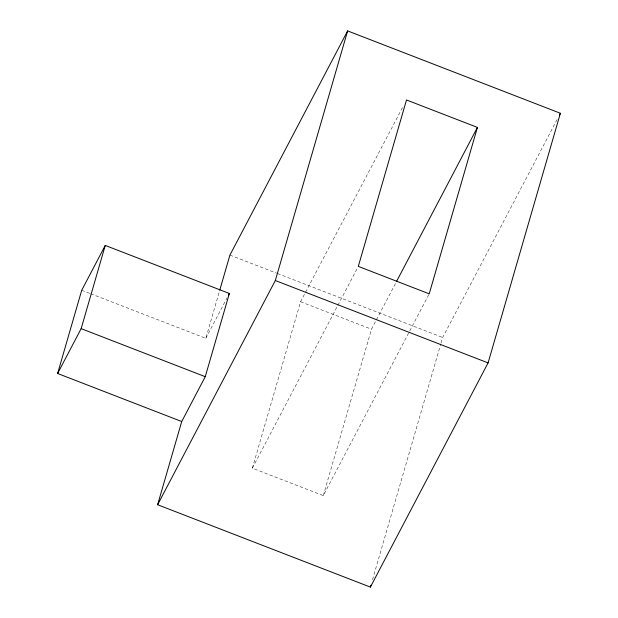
<?xml version="1.0" encoding="UTF-8"?>
<svg xmlns="http://www.w3.org/2000/svg" width="618" height="618" viewBox="0 0 618 618"><rect width="100%" height="100%" fill="white"/><g stroke="black" fill="none" stroke-linecap="round" stroke-linejoin="round"><path stroke-width="0.46" stroke-dasharray="3.09 2.32" d="M90.707 293.751L205.817 338.316L219.475 291.163M428.768 294.686L323.276 495.621L252.36 468.166L300.564 301.746L403.369 105.917M323.276 495.621L371.48 329.201L375.953 320.68M372.515 579.707L440.804 343.94M441.067 343.013L442.673 337.467L557.699 118.378M205.817 338.316L227.138 297.706M252.36 468.166L357.853 267.231M376.393 319.83L396.061 282.372M229.919 255.103L276.601 273.179M277.497 273.519L442.673 337.467M300.564 301.746L371.48 329.201M81.715 290.275L89.811 293.403"/><path stroke-width="0.93" d="M181.723 421.53L57.613 373.481L81.715 290.275L105.253 245.431L229.363 293.473L205.261 376.686L181.723 421.53L157.621 504.736L370.375 587.1L488.089 362.897L560.387 113.264L347.633 30.9L229.919 255.103L219.745 290.236M57.613 373.481L81.151 328.645L105.253 245.431M157.621 504.736L275.327 280.533L347.633 30.9M477.42 127.416L429.216 293.836L358.301 266.381L406.497 99.962L477.42 127.416L396.509 281.514M370.375 587.1L370.908 585.254M228.475 295.165L229.363 293.473M559.491 114.963L560.387 113.264M275.327 280.533L488.089 362.897M81.151 328.645L205.261 376.686"/></g></svg>
